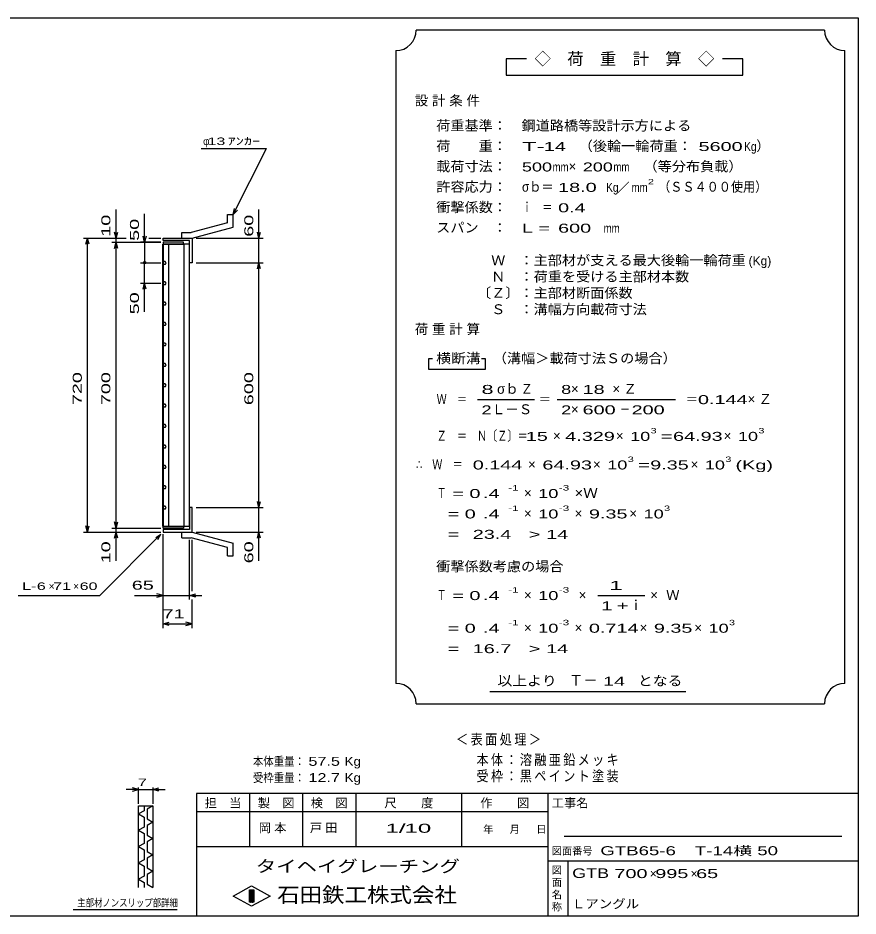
# Model space of a CAD drawing. Units: millimetres, scale not verified. Extents: x -1820 to 1731, y -1282 to 1054.
# Drawn here: x -326 to 1731, y -1146 to 1054 of the extents above; entities that cross this region are included whole.
import ezdxf
from ezdxf.enums import TextEntityAlignment as Align

# ---------------------------------------------------------------- set-up
doc = ezdxf.new("R2010")
doc.units = ezdxf.units.MM
doc.header["$LTSCALE"] = 10
for name, color, linetype, lineweight in [('0_2', 150, 'Continuous', 25), ('16', 3, 'Continuous', 25), ('19', 6, 'Continuous', 25), ('22', 4, 'Continuous', 25), ('24', 2, 'Continuous', 25), ('32', 4, 'Continuous', 25)]:
    doc.layers.add(name, color=color, linetype=linetype, lineweight=lineweight)
doc.styles.add('ベクトル', font='')
doc.styles.get('ベクトル').set_extended_font_data('ベクトル')

msp = doc.modelspace()

# ---------------------------------------------------------------- linework, layer by layer
at = {"layer": '0_2'}
for p, q in [((-1729, 1053.5), (1731, 1053.5)), ((1731, 1053.5), (1731, -1146.5)), ((1731, -846.5), (111, -846.5)), ((111, -846.5), (111, -1146.5)), ((241, -846.5), (241, -976.5)), ((371, -976.5), (371, -846.5)), ((501, -846.5), (501, -976.5)), ((761, -976.5), (761, -846.5)), ((971, -846.5), (971, -1146.5)), ((971, -891.5), (111, -891.5)), ((1691, -951.5), (1011, -951.5)), ((111, -976.5), (971, -976.5)), ((971, -1011.5), (1731, -1011.5)), ((1021, -1146.5), (1021, -1011.5)), ((201, -1097.5), (246, -1072.5)), ((246, -1072.5), (291, -1097.5)), ((246, -1122.5), (201, -1097.5)), ((241, -1082.5), (251, -1082.5)), ((241, -1112.5), (241, -1082.5)), ((241, -1082.5), (243, -1082.5)), ((243, -1082.5), (243, -1112.5)), ((245, -1112.5), (245, -1082.5)), ((245, -1082.5), (247, -1082.5)), ((291, -1097.5), (246, -1122.5)), ((247, -1082.5), (247, -1112.5)), ((249, -1112.5), (249, -1082.5)), ((249, -1082.5), (251, -1082.5)), ((251, -1082.5), (251, -1112.5)), ((251, -1082.5), (251, -1112.5)), ((251, -1112.5), (241, -1112.5)), ((243, -1112.5), (245, -1112.5)), ((247, -1112.5), (249, -1112.5)), ((1731, -1146.5), (-1729, -1146.5))]:
    msp.add_line(p, q, dxfattribs=at)
at = {"layer": '16'}
for p, q in [((28.3, -191.5), (28.3, 499.5)), ((28.3, 499.5), (29, 499.5)), ((79, 504), (29, 504)), ((29, 504), (29, 499.5)), ((29, 499.5), (79, 499.5)), ((29, 499.5), (29, -191.5)), ((94, 499.5), (29, 499.5)), ((42.5, 499.5), (42.5, -191.5)), ((79, 499.5), (79, 504)), ((80.5, -191.5), (80.5, 499.5)), ((94, -191.5), (94, 499.5)), ((30.85, 457.24), (29, 453.98)), ((29, 453.98), (30.9, 450.74)), ((34.6, 457.26), (30.85, 457.24)), ((30.9, 450.74), (34.65, 450.76)), ((36.5, 454), (34.6, 457.26)), ((34.65, 450.76), (36.5, 454.02)), ((30.85, 407.24), (29, 403.98)), ((29, 403.98), (30.9, 400.74)), ((34.6, 407.26), (30.85, 407.24)), ((30.9, 400.74), (34.65, 400.76)), ((36.5, 404), (34.6, 407.26)), ((34.65, 400.76), (36.5, 404.02)), ((30.85, 357.24), (29, 353.98)), ((29, 353.98), (30.9, 350.74)), ((34.6, 357.26), (30.85, 357.24)), ((36.5, 354), (34.6, 357.26)), ((34.65, 350.76), (36.5, 354.02)), ((30.9, 350.74), (34.65, 350.76)), ((30.85, 307.24), (29, 303.98)), ((29, 303.98), (30.9, 300.74)), ((34.6, 307.26), (30.85, 307.24)), ((30.9, 300.74), (34.65, 300.76)), ((36.5, 304), (34.6, 307.26)), ((34.65, 300.76), (36.5, 304.02)), ((30.85, 257.24), (29, 253.98)), ((29, 253.98), (30.9, 250.74)), ((34.6, 257.26), (30.85, 257.24)), ((30.9, 250.74), (34.65, 250.76)), ((36.5, 254), (34.6, 257.26)), ((34.65, 250.76), (36.5, 254.02)), ((30.85, 207.24), (29, 203.98)), ((29, 203.98), (30.9, 200.74)), ((34.6, 207.26), (30.85, 207.24)), ((30.9, 200.74), (34.65, 200.76)), ((36.5, 204), (34.6, 207.26)), ((34.65, 200.76), (36.5, 204.02)), ((30.85, 157.24), (29, 153.98)), ((34.6, 157.26), (30.85, 157.24)), ((36.5, 154), (34.6, 157.26)), ((34.65, 150.76), (36.5, 154.02)), ((29, 153.98), (30.9, 150.74)), ((30.9, 150.74), (34.65, 150.76)), ((30.85, 107.24), (29, 103.98)), ((29, 103.98), (30.9, 100.74)), ((34.6, 107.26), (30.85, 107.24)), ((30.9, 100.74), (34.65, 100.76)), ((36.5, 104), (34.6, 107.26)), ((34.65, 100.76), (36.5, 104.02)), ((30.85, 57.24), (29, 53.98)), ((29, 53.98), (30.9, 50.74)), ((34.6, 57.26), (30.85, 57.24)), ((30.9, 50.74), (34.65, 50.76)), ((36.5, 54), (34.6, 57.26)), ((34.65, 50.76), (36.5, 54.02)), ((30.85, 7.24), (29, 3.98)), ((29, 3.98), (30.9, 0.74)), ((34.6, 7.26), (30.85, 7.24)), ((30.9, 0.74), (34.65, 0.76)), ((36.5, 4), (34.6, 7.26)), ((34.65, 0.76), (36.5, 4.02)), ((30.85, -42.76), (29, -46.02)), ((34.6, -42.74), (30.85, -42.76)), ((36.5, -46), (34.6, -42.74)), ((29, -46.02), (30.9, -49.26)), ((30.9, -49.26), (34.65, -49.24)), ((34.65, -49.24), (36.5, -45.98)), ((30.85, -92.76), (29, -96.02)), ((29, -96.02), (30.9, -99.26)), ((34.6, -92.74), (30.85, -92.76)), ((30.9, -99.26), (34.65, -99.24)), ((36.5, -96), (34.6, -92.74)), ((34.65, -99.24), (36.5, -95.98)), ((30.85, -142.76), (29, -146.02)), ((29, -146.02), (30.9, -149.26)), ((34.6, -142.74), (30.85, -142.76)), ((30.9, -149.26), (34.65, -149.24)), ((36.5, -146), (34.6, -142.74)), ((34.65, -149.24), (36.5, -145.98)), ((29, -191.5), (28.3, -191.5)), ((29, -191.5), (79, -191.5)), ((29, -196), (29, -191.5)), ((29, -191.5), (94, -191.5)), ((79, -196), (29, -196)), ((79, -191.5), (79, -196))]:
    msp.add_line(p, q, dxfattribs=at)
at = {"layer": '19'}
for p, q in [((187, 572), (201, 572)), ((187, 552), (187, 572)), ((201, 541), (201, 572)), ((187, 552), (98, 528)), ((75, 528), (98, 528)), ((75, 514), (75, 528)), ((100, 514), (201, 541)), ((29, 508), (29, 514)), ((29, 514), (99, 514)), ((94, 508), (29, 508)), ((75, 514), (100, 514)), ((94, 454), (94, 508)), ((99, 514), (100, 513)), ((100, 513), (100, 454)), ((100, 454), (94, 454)), ((100, -146), (94, -146)), ((94, -146), (94, -200)), ((100, -205), (100, -146)), ((29, -200), (29, -206)), ((94, -200), (29, -200)), ((29, -206), (99, -206)), ((75, -206), (100, -206)), ((75, -220), (75, -206)), ((75, -220), (98, -220)), ((187, -244), (98, -220)), ((99, -206), (100, -205)), ((100, -206), (201, -233)), ((201, -264), (201, -233)), ((187, -264), (187, -244)), ((187, -264), (201, -264))]:
    msp.add_line(p, q, dxfattribs=at)
at = {"layer": '22'}
for p, q in [((122, 734), (282, 734)), ((201, 572), (282, 734)), ((-86, 514), (-86, 584)), ((-16, 504), (-16, 574)), ((201, 572), (204, 586.6)), ((201, 572), (211, 583)), ((264, 514), (264, 584)), ((-86, 514), (-90, 529)), ((-86, 514), (-82, 529)), ((264, 514), (260, 529)), ((264, 514), (268, 529)), ((-166, 514), (-61, 514)), ((-160, 499), (-156, 514)), ((-152, 499), (-156, 514)), ((-156, -206), (-156, 514)), ((-96, 514), (-61, 514)), ((-86, 504), (-86, 514)), ((-16, 504), (-20, 519)), ((-12, 519), (-16, 504)), ((-6, 514), (24, 514)), ((-6, 514), (24, 514)), ((110, 514), (274, 514)), ((264, 454), (264, 514)), ((-96, 504), (24, 504)), ((-90, 489), (-86, 504)), ((-82, 489), (-86, 504)), ((-86, -196), (-86, 504)), ((24, 504), (-26, 504)), ((-16, 504), (-16, 454)), ((-26, 454), (24, 454)), ((-16, 404), (-16, 454)), ((110, 454), (274, 454)), ((260, 439), (264, 454)), ((268, 439), (264, 454)), ((264, -146), (264, 454)), ((-26, 404), (24, 404)), ((-20, 389), (-16, 404)), ((-12, 389), (-16, 404)), ((-16, 334), (-16, 404)), ((264, -146), (260, -131)), ((264, -146), (268, -131)), ((110, -146), (274, -146)), ((264, -206), (264, -146)), ((-156, -206), (-160, -191)), ((-156, -206), (-152, -191)), ((-96, -196), (24, -196)), ((-86, -196), (-90, -181)), ((-86, -196), (-82, -181)), ((-86, -206), (-86, -196)), ((-166, -206), (24, -206)), ((-126, -361), (24, -211)), ((-96, -206), (24, -206)), ((-90, -221), (-86, -206)), ((-82, -221), (-86, -206)), ((-86, -276), (-86, -206)), ((11, -219), (24, -211)), ((16, -224), (24, -211)), ((29, -371), (29, -211)), ((29, -441), (29, -211)), ((110, -206), (274, -206)), ((260, -221), (264, -206)), ((268, -221), (264, -206)), ((264, -276), (264, -206)), ((94, -371), (94, -225)), ((100, -351), (100, -225)), ((-326, -361), (-126, -361)), ((-41, -361), (29, -361)), ((29, -361), (14, -357)), ((14, -365), (29, -361)), ((29, -361), (94, -361)), ((94, -361), (109, -357)), ((109, -365), (94, -361)), ((94, -361), (124, -361)), ((100, -441), (100, -371)), ((29, -431), (44, -427)), ((44, -435), (29, -431)), ((29, -431), (100, -431)), ((100, -431), (85, -427)), ((85, -435), (100, -431))]:
    msp.add_line(p, q, dxfattribs=at)
msp.add_circle((-16, 454), 3, dxfattribs=at)
at = {"layer": '24', "color": 4}
for p, q in [((1649, 1023.5), (649, 1023.5)), ((599, 973.5), (599, -576.5)), ((1699, -576.5), (1699, 973.5)), ((919, 953.5), (869, 953.5)), ((869, 953.5), (869, 913.5)), ((1449, 953.5), (1399, 953.5)), ((1449, 913.5), (1449, 953.5)), ((869, 913.5), (1449, 913.5)), ((689, 218.5), (679, 218.5)), ((679, 218.5), (679, 193.5)), ((819, 218.5), (809, 218.5)), ((819, 193.5), (819, 218.5)), ((679, 193.5), (819, 193.5)), ((799, 118.5), (939, 118.5)), ((994, 118.5), (1284, 118.5)), ((1094, -361.5), (1209, -361.5)), ((829, -596.5), (1309, -596.5)), ((649, -626.5), (1649, -626.5))]:
    msp.add_line(p, q, dxfattribs=at)
for centre, start, end in [((599, 1023.5), 270, 0), ((1699, 1023.5), 180, 270), ((599, -626.5), 0, 90), ((1699, -626.5), 90, 180)]:
    msp.add_arc(centre, 50, start, end, dxfattribs=at)
at = {"layer": '32'}
for p, q in [((-31, -836.5), (-46, -832.5)), ((-31, -871.5), (-31, -831.5)), ((4, -831.5), (4, -871.5)), ((4, -836.5), (19, -832.5)), ((-31, -836.5), (-61, -836.5)), ((-46, -840.5), (-31, -836.5)), ((-31, -836.5), (4, -836.5)), ((19, -840.5), (4, -836.5)), ((4, -836.5), (34, -836.5)), ((-31, -876.5), (4, -876.5)), ((-31, -1076.5), (-31, -876.5)), ((-17, -876.5), (-17, -888.5)), ((4, -876.5), (-10, -884.5)), ((4, -876.5), (4, -1076.5)), ((-17, -888.5), (-31, -896.5)), ((-31, -896.5), (-17, -904.5)), ((-10, -884.5), (-10, -908.5)), ((-17, -904.5), (-17, -928.5)), ((-10, -908.5), (4, -916.5)), ((4, -916.5), (-10, -924.5)), ((-17, -928.5), (-31, -936.5)), ((-31, -936.5), (-17, -944.5)), ((-17, -944.5), (-17, -968.5)), ((-10, -924.5), (-10, -948.5)), ((-10, -948.5), (4, -956.5)), ((4, -956.5), (-10, -964.5)), ((-10, -964.5), (-10, -988.5)), ((-17, -968.5), (-31, -976.5)), ((-31, -976.5), (-17, -984.5)), ((-17, -984.5), (-17, -1008.5)), ((-10, -988.5), (4, -996.5)), ((-17, -1008.5), (-31, -1016.5)), ((4, -996.5), (-10, -1004.5)), ((-10, -1004.5), (-10, -1028.5)), ((-31, -1016.5), (-17, -1024.5)), ((-17, -1024.5), (-17, -1048.5)), ((-10, -1028.5), (4, -1036.5)), ((-17, -1048.5), (-31, -1056.5)), ((4, -1036.5), (-10, -1044.5)), ((-10, -1044.5), (-10, -1068.5)), ((-31, -1056.5), (-17, -1064.5)), ((-17, -1064.5), (-17, -1076.5)), ((-10, -1068.5), (4, -1076.5)), ((64, -1131.5), (-191, -1131.5))]:
    msp.add_line(p, q, dxfattribs=at)

# ---------------------------------------------------------------- texts
at = {"layer": '0_2', "style": 'ベクトル'}
for s, height, p in [('担\u3000当', 21.99, (131, -869.5)), ('製\u3000図', 21.99, (261, -869.5)), ('検\u3000図', 21.99, (391, -869.5)), ('尺\u3000\u3000度', 21.99, (571, -869.5)), ('作\u3000\u3000図', 21.99, (806, -869.5)), ('工事名', 21.99, (981, -869.5)), ('年', 18.33, (813, -934)), ('月', 18.33, (878, -934)), ('日', 18.33, (943, -934)), ('図面番号', 18.33, (981, -987)), ('図', 18.33, (981, -1034)), ('面', 18.33, (981, -1064)), ('名', 18.33, (981, -1094)), ('称', 18.33, (981, -1124))]:
    msp.add_text(s, height=height, dxfattribs=at).set_placement(p, align=Align.MIDDLE_LEFT)
at = {"layer": '0_2', "color": 222, "style": 'ベクトル'}
for s, height, width, p in [('タイヘイグレーチング', 29.33, 1.25, (256, -1024.5)), ('石田鉄工株式会社', 36.66, 1.1, (308.5, -1094.5))]:
    msp.add_text(s, height=height, dxfattribs=dict(at, width=width)).set_placement(p, align=Align.MIDDLE_LEFT)
at = {"layer": '22', "color": 2, "style": 'ベクトル'}
for s, height, p in [('φ', 18.33, (127, 751.5)), ('×', 18.33, (-251, -338.5)), ('×', 18.33, (-191, -338.5)), ('×', 21.99, (1221, -1042.5)), ('×', 21.99, (1321, -1042.5))]:
    msp.add_text(s, height=height, dxfattribs=at).set_placement(p, align=Align.MIDDLE_LEFT)
for s, height, width, p in [(' 13 ', 18.33, 1.6, (127, 751.5)), ('ｱﾝｶｰ', 18.33, 1.6, (187, 751.5)), ('L-', 18.33, 1.6, (-316, -338.5)), (' 6 ', 18.33, 1.6, (-291, -338.5)), (' 71 ', 18.33, 1.6, (-251, -338.5)), (' 60 ', 18.33, 1.6, (-186, -338.5)), (' 65 ', 21.99, 1.65, (-61, -336)), (' 71 ', 21.99, 1.65, (14.5, -406)), ('本体重量：', 21.99, 0.85, (249, -767.5)), (' 57.5', 21.99, 1.35, (374, -767.5)), ('Kg', 21.99, 1.1, (474, -767.5)), ('受枠重量：', 21.99, 0.85, (249, -807.5)), (' 12.7', 21.99, 1.35, (374, -807.5)), ('Kg', 21.99, 1.1, (474, -807.5)), ('1/', 21.99, 2, (574, -931.5)), (' 10 ', 21.99, 2, (604, -931.5)), ('GTB65-6\u3000T-14横 50            ', 21.99, 1.55, (1100, -986.5)), ('GTB', 23.46, 1.4, (1031, -1041.5)), (' 700 ', 21.99, 1.65, (1121, -1042.5)), (' 995 ', 21.99, 1.65, (1221, -1042.5)), (' 65 ', 21.99, 1.65, (1321, -1042.5)), ('Ｌアングル', 21.99, 1.1, (1030, -1116.5))]:
    msp.add_text(s, height=height, dxfattribs=dict(at, width=width)).set_placement(p, align=Align.MIDDLE_LEFT)
at = {"layer": '22', "color": 2, "style": 'ベクトル', "width": 1.65}
for s, p in [(' 10 ', (-111, 504)), (' 50 ', (-41, 494)), (' 60 ', (239, 504)), (' 50 ', (-41, 314)), (' 720 ', (-181, 91.5)), (' 700 ', (-111, 91.5)), (' 600 ', (239, 91.5)), (' 10 ', (-111, -296)), (' 60 ', (239, -296))]:
    msp.add_text(s, height=21.99, rotation=90, dxfattribs=at).set_placement(p, align=Align.MIDDLE_LEFT)
at = {"layer": '22', "color": 2, "attachment_point": 4, "style": 'ベクトル'}
for s, insert, char_height in [('\\T1.2;\\W0.85;＜表面処理＞', (746.5, -715), 25.66), ('\\T1.19;\\W0.85;本体：溶融亜鉛メッキ', (796.5, -765), 25.66), ('\\T1.19;\\W0.85;受枠：黒ペイント塗装', (796.5, -805), 25.66), ('\\T1.25;岡本\u3000', (263.5, -931.5), 21.99), ('\\T1.25;戸田\u3000', (388.5, -931.5), 21.99)]:
    msp.add_mtext(s, dxfattribs=dict(at, insert=insert, char_height=char_height))
at = {"layer": '24', "style": 'ベクトル'}
for s, height, p in [('◇\u3000荷\u3000重\u3000計\u3000算\u3000◇', 29.33, (939, 953.5)), ('）', 24.19, (1482, 740)), ('×', 24.19, (1022, 690)), ('／', 21.99, (1141.5, 638.5)), ('(Kg)', 21.99, (1463, 458.5)), ('σｂ', 24.19, (847, 145)), ('×', 24.19, (1028, 145)), ('Ｌ－Ｓ', 24.19, (834, 95)), ('×', 24.19, (1028, 95)), ('×', 24.19, (984, 30)), ('×', 24.19, (1138, 30)), ('×', 24.19, (1402, 30)), ('×', 24.19, (923, -40)), ('×', 24.19, (1082, -40)), ('×', 24.19, (1321, -40)), ('×', 24.19, (913, -110)), ('×', 24.19, (913, -160)), ('×', 24.19, (1037, -160)), ('×', 24.19, (1171, -160)), ('Ｗ', 24.19, (1261, -360)), ('×', 24.19, (913, -360)), ('×', 24.19, (1047, -360)), ('ｉ', 24.19, (1170.5, -385)), ('×', 24.19, (1222, -360)), ('×', 24.19, (913, -440)), ('×', 24.19, (1037, -440)), ('×', 24.19, (1196, -440)), ('×', 24.19, (1330, -440)), ('Ｔ－', 25.66, (1023, -569))]:
    msp.add_text(s, height=height, dxfattribs=at).set_placement(p, align=Align.MIDDLE_LEFT)
for s, height, width, p in [('荷重基準：\u3000', 24.19, 1.05, (698, 790)), ('鋼道路橋等設計示方による', 24.19, 1.05, (907, 790)), ('荷\u3000\u3000重：\u3000', 24.19, 1.05, (698, 740)), ('T-', 21.99, 2, (908, 738.5)), (' 14 ', 21.99, 1.65, (948, 738.5)), ('（後輪一輪荷重：', 24.19, 1.05, (1047, 740)), (' 5600', 21.99, 1.65, (1327, 738.5)), ('Kg', 21.99, 0.85, (1452, 738.5)), ('載荷寸法：\u3000', 24.19, 1.05, (698, 690)), ('\u3000（等分布負載）', 24.19, 1.05, (1171, 690)), ('500', 21.99, 1.5, (908, 688.5)), ('mm', 21.99, 0.8, (983, 688.5)), ('200', 21.99, 1.5, (1057, 688.5)), ('mm', 21.99, 0.8, (1132, 688.5)), ('許容応力：\u3000', 24.19, 1.05, (698, 640)), ('σｂ＝', 24.19, 0.9, (908, 640)), (' 18.0', 21.99, 1.65, (983, 638.5)), ('Kg', 21.99, 0.85, (1114, 638.5)), ('mm', 21.99, 0.8, (1176.5, 638.5)), ('2', 13.2, 1.5, (1216.5, 652.5)), ('（ＳＳ４００使用）', 24.19, 0.9, (1241.5, 640)), ('衝撃係数：\u3000', 24.19, 1.05, (698, 590)), ('ｉ\u3000＝', 24.19, 0.75, (908, 590)), (' 0.4', 21.99, 1.65, (983, 588.5)), ('スパン\u3000：\u3000', 24.19, 1.05, (698, 540)), ('L =', 21.99, 1.65, (908, 538.5)), (' 600 ', 21.99, 1.65, (983, 538.5)), ('mm', 21.99, 0.8, (1108, 538.5)), ('\u3000Ｗ\u3000：主部材が支える最大後輪一輪荷重', 24.19, 1.05, (798, 460)), ('\u3000Ｎ\u3000：荷重を受ける主部材本数', 24.19, 1.05, (798, 420)), ('〔Ｚ〕：主部材断面係数', 24.19, 1.05, (798, 380)), ('\u3000Ｓ\u3000：溝幅方向載荷寸法', 24.19, 1.05, (798, 340)), ('横断溝', 24.19, 1.1, (698, 220)), ('\u3000（溝幅＞載荷寸法Ｓの場合）', 24.19, 1.05, (802, 220)), ('8', 21.99, 1.8, (809, 143.5)), ('Ｚ', 24.19, 0.9, (905, 145)), ('8', 21.99, 1.5, (1004, 143.5)), (' 18 ', 21.99, 1.65, (1043, 143.5)), ('Ｗ\u3000＝', 24.19, 0.75, (699, 120)), ('＝', 24.19, 0.9, (949, 120)), ('＝', 24.19, 0.9, (1309, 120)), ('0.144', 21.99, 1.65, (1339, 118.5)), ('2', 21.99, 1.5, (809, 93.5)), ('2', 21.99, 1.5, (1004, 93.5)), (' 600 ', 21.99, 1.65, (1043, 93.5)), ('－', 24.19, 0.75, (1148, 95)), (' 200 ', 21.99, 1.65, (1163, 93.5)), ('Ｚ\u3000＝\u3000Ｎ〔Ｚ〕＝', 24.19, 0.75, (699, 30)), ('3', 13.2, 1.5, (1223, 42.5)), ('3', 13.2, 1.5, (1487, 42.5)), (' 15 ', 21.99, 1.65, (904, 28.5)), ('4.329', 21.99, 1.65, (1014, 28.5)), ('10', 21.99, 1.5, (1173, 28.5)), ('=', 21.99, 1.7, (1248, 28.5)), ('64.93', 21.99, 1.65, (1278, 28.5)), ('10', 21.99, 1.5, (1437, 28.5)), ('3', 13.2, 1.5, (1167, -27.5)), ('3', 13.2, 1.5, (1406, -27.5)), ('∴\u3000Ｗ\u3000＝', 24.19, 0.75, (649, -40)), (' 0.144', 21.99, 1.65, (774, -41.5)), ('64.93', 21.99, 1.65, (958, -41.5)), ('10', 21.99, 1.5, (1117, -41.5)), ('=', 21.99, 1.7, (1192, -41.5)), ('9.35', 21.99, 1.65, (1222, -41.5)), ('10', 21.99, 1.5, (1356, -41.5)), ('(Kg)', 21.99, 1.65, (1431, -41.5)), ('Ｔ', 24.19, 0.75, (699, -110)), (' = 0', 21.99, 1.65, (724, -111.5)), (' .4 ', 21.99, 1.65, (799, -111.5)), ('-1', 13.2, 1.65, (874, -97.5)), ('10', 21.99, 1.5, (948, -111.5)), ('-3', 13.2, 1.65, (998, -97.5)), ('×Ｗ', 24.19, 1.1, (1037, -110)), ('  = 0', 21.99, 1.65, (699, -161.5)), (' .4 ', 21.99, 1.65, (799, -161.5)), ('-1', 13.2, 1.65, (874, -147.5)), ('10', 21.99, 1.5, (948, -161.5)), ('-3', 13.2, 1.65, (998, -147.5)), ('9.35', 21.99, 1.65, (1072, -161.5)), ('10', 21.99, 1.5, (1206, -161.5)), ('3', 13.2, 1.5, (1256, -147.5)), ('  =', 21.99, 1.65, (699, -211.5)), (' 23.4', 21.99, 1.65, (774, -211.5)), ('>', 21.99, 1.7, (924, -211.5)), (' 14 ', 21.99, 1.65, (954, -211.5)), ('衝撃係数考慮の場合', 24.19, 1.05, (698, -290)), ('Ｔ', 24.19, 0.75, (699, -360)), (' = 0', 21.99, 1.65, (724, -361.5)), (' .4 ', 21.99, 1.65, (799, -361.5)), ('-1', 13.2, 1.65, (874, -347.5)), ('10', 21.99, 1.5, (948, -361.5)), ('-3', 13.2, 1.65, (998, -347.5)), ('  = 0', 21.99, 1.65, (699, -441.5)), (' .4 ', 21.99, 1.65, (799, -441.5)), ('-1', 13.2, 1.65, (874, -427.5)), ('10', 21.99, 1.5, (948, -441.5)), ('-3', 13.2, 1.65, (998, -427.5)), ('0.714', 21.99, 1.65, (1072, -441.5)), ('9.35', 21.99, 1.65, (1231, -441.5)), ('10', 21.99, 1.5, (1365, -441.5)), ('3', 13.2, 1.5, (1415, -427.5)), (' 16.7', 21.99, 1.65, (774, -491.5)), ('>', 21.99, 1.7, (924, -491.5)), (' 14 ', 21.99, 1.65, (954, -491.5)), ('  =', 21.99, 1.65, (699, -491.5)), ('以上より\u3000', 24.19, 1.1, (848, -570)), (' 14 ', 21.99, 1.65, (1093, -571.5)), ('となる', 24.19, 1.1, (1192, -570))]:
    msp.add_text(s, height=height, dxfattribs=dict(at, width=width)).set_placement(p, align=Align.MIDDLE_LEFT)
at = {"layer": '24', "attachment_point": 4, "style": 'ベクトル'}
for s, insert, char_height in [('\\T1.28;設計条件', (645.5, 850), 24.19), ('\\T1.28;荷重計算', (645.5, 290), 24.19), ('\\T1.42;×Ｚ', (1129.5, 145), 24.19), ('\\T1.42;×Ｚ', (1460.5, 120), 24.19), ('\\T1.25;\\W2;\\~1\\~', (1101.5, -336.5), 21.99), ('\\T1.33;\\W1.75;1+', (1101.5, -386.5), 21.99)]:
    msp.add_mtext(s, dxfattribs=dict(at, insert=insert, char_height=char_height))
at = {"layer": '32', "color": 2, "style": 'ベクトル'}
for s, width, p in [(' 7 ', 1.6, (-43.5, -819)), ('主部材ノンスリップ部詳細', 0.8, (-181, -1114))]:
    msp.add_text(s, height=18.33, dxfattribs=dict(at, width=width)).set_placement(p, align=Align.MIDDLE_LEFT)

doc.saveas('drawing.dxf')
